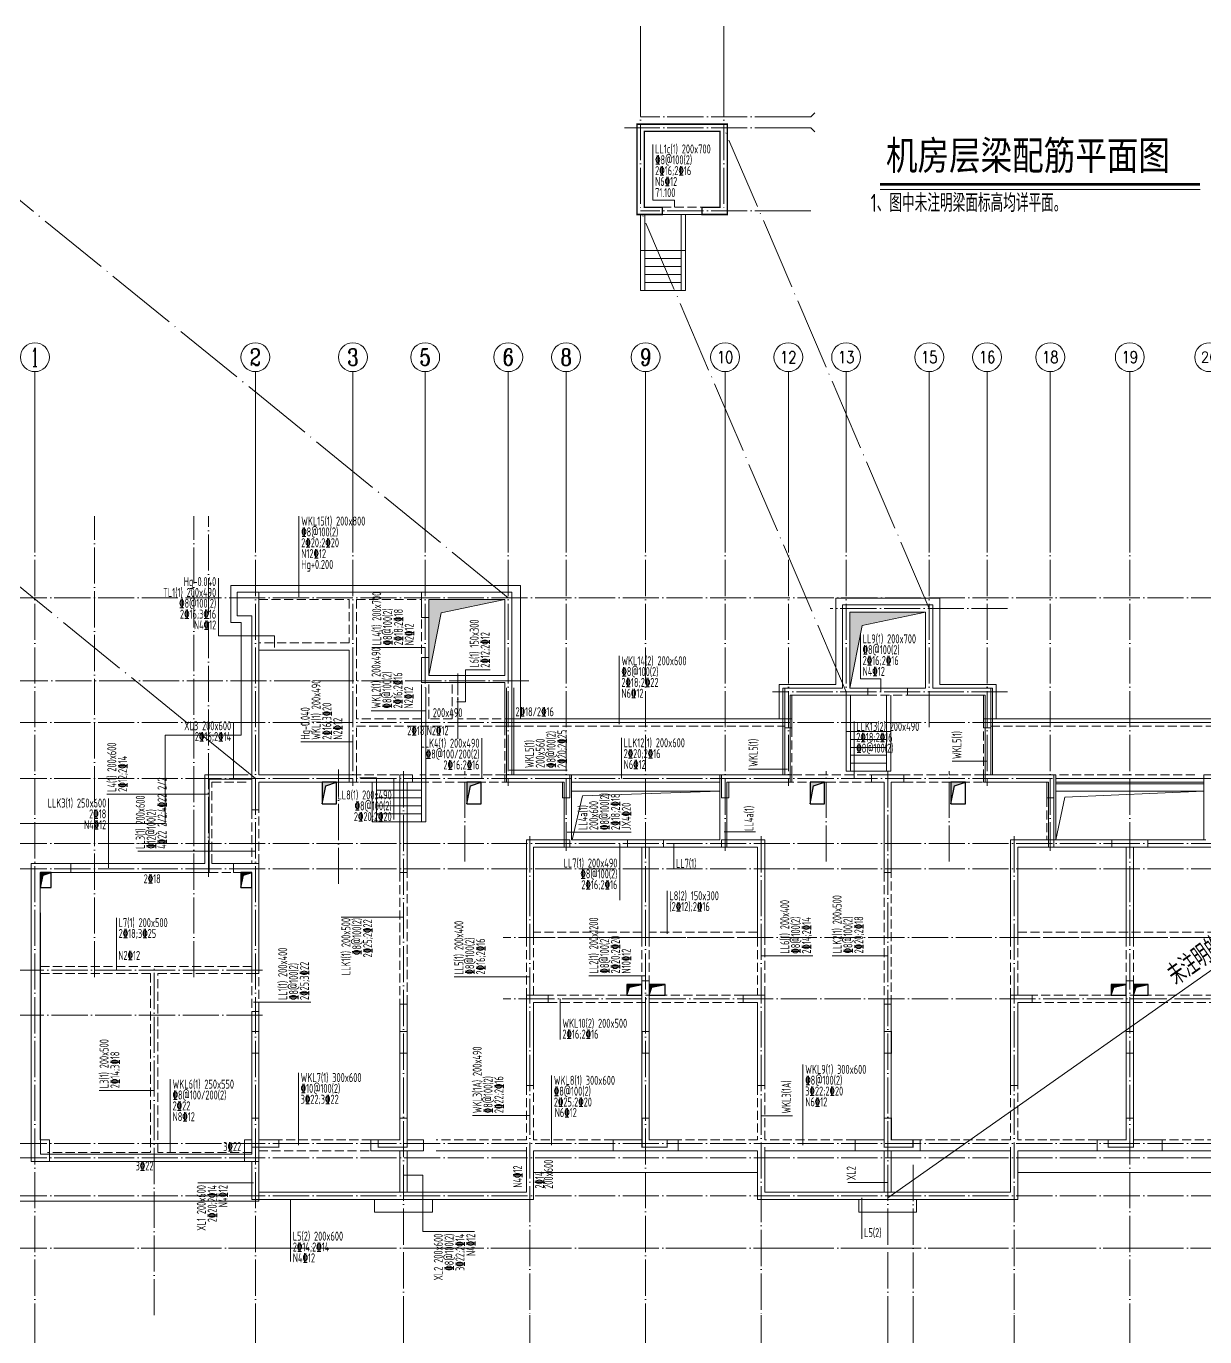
# Model space of a CAD drawing. Extents: x 5874492 to 7194610, y -939842 to -279257.
# Drawn here: x 6903144 to 6935760, y -857942 to -821679 of the extents above; entities that cross this region are included whole.
import ezdxf
from ezdxf.enums import TextEntityAlignment as Align

# ---------------------------------------------------------------- set-up
doc = ezdxf.new("R2010")
doc.units = 0
doc.header["$LTSCALE"] = 1000
doc.linetypes.add('DASH', pattern=[0.35, 0.25, -0.1])
doc.linetypes.add('DOTE', pattern=[2.42, 2, -0.2, 0.02, -0.2])
for name, color, linetype, lineweight in [('A-平面-楼梯电梯、台阶坡道', 2, 'Continuous', 15), ('A-平面-楼梯电梯、台阶坡道$J6-屋面层平面图-4', 2, 'Continuous', 15), ('A-标注-轴号', 3, 'Continuous', 15), ('A-标注-轴号文字', 7, 'Continuous', 15), ('A-轴线-塔楼', 1, 'DOTE', 9), ('A-轴线-隔墙', 41, 'DOTE', 9), ('S-墙柱-COLU', 50, 'Continuous', 20), ('S-墙柱-WALL', 6, 'Continuous', 20), ('S-大样-DIM', 3, 'Continuous', 20), ('S-板-BEAM', 4, 'DASH', 20), ('S-板-BEAM-CON', 2, 'Continuous', 20), ('S-板-板面填充', 251, 'Continuous', 20), ('S-板-模板线条', 140, 'Continuous', 20), ('S-板-洞口边线', 211, 'Continuous', 20), ('S-梁-垂直原位标注', 140, 'Continuous', 20), ('S-梁-垂直集中标注', 45, 'Continuous', 20), ('S-梁-水平原位标注', 21, 'Continuous', 20), ('S-梁-水平集中标注', 191, 'Continuous', 20), ('S-轴网-轴号', 3, 'Continuous', 20), ('S-轴网-轴线', 1, 'DOTE', 9), ('S-通用-TEXT', 7, 'Continuous', 20)]:
    doc.layers.add(name, color=color, linetype=linetype, lineweight=lineweight)
doc.layers.add('HOLE', color=5, linetype='Continuous')
doc.layers.add('HOLE_HATCH', color=9, linetype='Continuous')
doc.styles.add('_TCH_AXIS', font='COMPLEX.shx', dxfattribs={"bigfont": 'hztxt.shx'})
doc.styles.add('COMPLEX', font='COMPLEX')
doc.styles.add('TSSD_Rein', font='tssdeng.shx', dxfattribs={"width": 0.7, "bigfont": 'hztxt.shx'})
doc.styles.add('黑体', font='', dxfattribs={"width": 0.8})
doc.styles.get('黑体').set_extended_font_data('SimHei')

# ---------------------------------------------------------------- blocks, each defined once
blk = doc.blocks.new('dsjhgkjhgk')
at = {"layer": 'S-板-BEAM'}
for p, q in [((6597491, -1595402), (6597491, -1595404)), ((6597691, -1595404), (6597691, -1595402)), ((6594991, -1595604), (6597491, -1595604)), ((6597491, -1595604), (6597491, -1596804)), ((6597691, -1595604), (6599491, -1595604)), ((6597691, -1596904), (6597691, -1595604)), ((6599491, -1596154), (6599491, -1597254)), ((6597491, -1596804), (6594991, -1596804)), ((6597691, -1598904), (6597691, -1596904)), ((6599491, -1597954), (6599491, -1598904)), ((6599691, -1598904), (6599691, -1597954)), ((6600341, -1597954), (6600341, -1598904)), ((6600491, -1598904), (6600491, -1597954)), ((6611841, -1598254), (6612941, -1598254)), ((6599491, -1598904), (6597691, -1598904)), ((6597691, -1599104), (6601791, -1599104)), ((6597691, -1600454), (6597691, -1599104)), ((6600341, -1598904), (6599691, -1598904)), ((6609741, -1598904), (6600491, -1598904)), ((6601791, -1599104), (6601791, -1600454)), ((6601991, -1599104), (6609541, -1599104)), ((6609741, -1600454), (6609741, -1598904)), ((6615041, -1598904), (6615041, -1600454)), ((6615241, -1599104), (6621791, -1599104)), ((6598866, -1600454), (6597691, -1600454)), ((6600666, -1600454), (6599441, -1600454)), ((6601791, -1600454), (6600666, -1600454)), ((6607741, -1600454), (6603641, -1600454)), ((6610716, -1600454), (6609741, -1600454)), ((6612141, -1600454), (6610716, -1600454)), ((6614066, -1600454), (6612841, -1600454)), ((6615041, -1600454), (6614066, -1600454)), ((6620891, -1600454), (6617041, -1600454)), ((6593691, -1600654), (6594691, -1600654)), ((6593691, -1602904), (6593691, -1600654)), ((6597491, -1600654), (6598866, -1600654)), ((6599441, -1600654), (6600666, -1600654)), ((6600666, -1600654), (6601991, -1600654)), ((6609541, -1600654), (6610708, -1600654)), ((6610708, -1600654), (6612141, -1600654)), ((6612841, -1600654), (6614066, -1600654)), ((6614066, -1600654), (6615241, -1600654)), ((6616791, -1601094), (6616791, -1602254)), ((6594791, -1601424), (6594791, -1602904)), ((6594991, -1602904), (6594991, -1601424)), ((6603641, -1602454), (6605191, -1602454)), ((6606191, -1602454), (6607741, -1602454)), ((6616791, -1602454), (6618591, -1602454)), ((6619591, -1602454), (6621391, -1602454)), ((6589781, -1603154), (6590466, -1603154)), ((6590466, -1603154), (6594291, -1603154)), ((6598891, -1603154), (6598891, -1606804)), ((6599091, -1606804), (6599091, -1603154)), ((6612291, -1603154), (6612291, -1606804)), ((6612491, -1606804), (6612491, -1603154)), ((6602391, -1604954), (6602391, -1606554)), ((6605591, -1604804), (6602591, -1604804)), ((6602591, -1604954), (6605591, -1604954)), ((6602591, -1606554), (6602591, -1604954)), ((6605591, -1604954), (6605591, -1606154)), ((6608791, -1604804), (6605791, -1604804)), ((6605791, -1604954), (6605791, -1606154)), ((6605791, -1604954), (6608791, -1604954)), ((6608791, -1604954), (6608791, -1606554)), ((6608991, -1606554), (6608991, -1604954)), ((6615791, -1604954), (6615791, -1606554)), ((6622191, -1604804), (6615991, -1604804)), ((6615991, -1604954), (6618991, -1604954)), ((6615991, -1606554), (6615991, -1604954)), ((6618991, -1604954), (6618991, -1606154)), ((6619191, -1604954), (6619191, -1606154)), ((6619191, -1604954), (6622191, -1604954)), ((6594791, -1605754), (6588941, -1605754)), ((6588941, -1605954), (6591991, -1605954)), ((6591991, -1605954), (6591991, -1610904)), ((6592191, -1605954), (6594791, -1605954)), ((6592191, -1610904), (6592191, -1605954)), ((6594791, -1605954), (6594791, -1607004)), ((6594991, -1607004), (6594991, -1605954)), ((6608391, -1606554), (6602991, -1606554)), ((6602991, -1606754), (6608391, -1606754)), ((6621791, -1606554), (6616391, -1606554)), ((6616391, -1606754), (6621791, -1606754)), ((6602391, -1609054), (6602391, -1610554)), ((6602591, -1610554), (6602591, -1609054)), ((6608791, -1609054), (6608791, -1610554)), ((6608991, -1610554), (6608991, -1609054)), ((6615791, -1609054), (6615791, -1610554)), ((6615991, -1610554), (6615991, -1609054)), ((6598091, -1610554), (6594991, -1610554)), ((6602391, -1610554), (6599891, -1610554)), ((6604791, -1610554), (6602591, -1610554)), ((6608791, -1610554), (6606591, -1610554)), ((6611841, -1610554), (6608991, -1610554)), ((6615791, -1610554), (6613291, -1610554)), ((6618191, -1610554), (6615991, -1610554)), ((6622191, -1610554), (6619991, -1610554)), ((6591991, -1610904), (6589141, -1610904)), ((6594791, -1610904), (6592191, -1610904)), ((6594991, -1610854), (6598091, -1610854)), ((6602391, -1610854), (6602391, -1612004))]:
    blk.add_line(p, q, dxfattribs=at)
at = {"layer": 'S-板-BEAM-CON'}
for p, q in [((6597691, -1595402), (6595006, -1595402)), ((6599491, -1595404), (6597491, -1595404)), ((6599691, -1597254), (6599691, -1596154)), ((6594991, -1597004), (6597491, -1597004)), ((6597491, -1597004), (6597491, -1600654)), ((6612941, -1598054), (6611841, -1598054)), ((6601991, -1600454), (6601991, -1599104)), ((6609541, -1599104), (6609541, -1600454)), ((6621991, -1598904), (6615041, -1598904)), ((6615241, -1600454), (6615241, -1599104)), ((6594691, -1600454), (6593491, -1600454)), ((6593491, -1600454), (6593491, -1602904)), ((6603641, -1600654), (6607741, -1600654)), ((6617041, -1600704), (6621141, -1600704)), ((6616991, -1602254), (6616991, -1601094)), ((6618591, -1602254), (6616991, -1602254)), ((6621191, -1602254), (6619591, -1602254)), ((6590466, -1602904), (6589781, -1602904)), ((6593491, -1602904), (6590466, -1602904)), ((6594291, -1602904), (6593691, -1602904)), ((6598891, -1610854), (6598891, -1612004)), ((6599091, -1612004), (6599091, -1610854)), ((6599891, -1610854), (6602391, -1610854)), ((6602591, -1610854), (6604791, -1610854)), ((6602591, -1612204), (6602591, -1610854)), ((6606591, -1610854), (6608791, -1610854)), ((6608791, -1610854), (6608791, -1612204)), ((6608991, -1610854), (6611841, -1610854)), ((6608991, -1612004), (6608991, -1610854)), ((6612291, -1610854), (6612291, -1612004)), ((6612491, -1612004), (6612491, -1610854)), ((6613291, -1610854), (6615791, -1610854)), ((6615791, -1610854), (6615791, -1612004)), ((6615991, -1610854), (6618191, -1610854)), ((6615991, -1612204), (6615991, -1610854)), ((6619991, -1610854), (6622191, -1610854)), ((6589141, -1611154), (6592091, -1611154)), ((6592091, -1611154), (6594791, -1611154)), ((6594791, -1611154), (6594791, -1612204)), ((6594991, -1612004), (6594991, -1611154)), ((6594791, -1612204), (6602591, -1612204)), ((6598891, -1612004), (6594991, -1612004)), ((6602391, -1612004), (6599091, -1612004)), ((6608791, -1612204), (6615991, -1612204)), ((6612291, -1612004), (6608991, -1612004)), ((6615791, -1612004), (6612491, -1612004))]:
    blk.add_line(p, q, dxfattribs=at)
at = {"layer": 'S-板-模板线条'}
for p, q in [((6601841, -1600654), (6601841, -1598044)), ((6602041, -1598044), (6602041, -1600454)), ((6602041, -1600454), (6602041, -1598054)), ((6609491, -1598054), (6611051, -1598054)), ((6609491, -1600454), (6609491, -1598054)), ((6615291, -1598054), (6613731, -1598054)), ((6615291, -1600454), (6615291, -1598054)), ((6609691, -1598254), (6611051, -1598254)), ((6609691, -1600654), (6609691, -1598254)), ((6615091, -1598254), (6613731, -1598254)), ((6615091, -1600654), (6615091, -1598254)), ((6601841, -1599104), (6601841, -1600654)), ((6602041, -1598904), (6609491, -1598904)), ((6602041, -1599004), (6609491, -1599004)), ((6615291, -1598904), (6621701, -1598904)), ((6615291, -1599004), (6621741, -1599004)), ((6592391, -1599354), (6592391, -1601804)), ((6594501, -1599354), (6592391, -1599354)), ((6593611, -1600574), (6593611, -1603154)), ((6594790, -1600574), (6593611, -1600574)), ((6601991, -1600454), (6603641, -1600454)), ((6607741, -1600454), (6603641, -1600454)), ((6603641, -1600454), (6603641, -1602254)), ((6607741, -1600454), (6609491, -1600454)), ((6607741, -1602254), (6607741, -1600454)), ((6617041, -1600454), (6615291, -1600454)), ((6617041, -1602254), (6617041, -1600454)), ((6617041, -1600554), (6621141, -1600554)), ((6621141, -1600454), (6621141, -1602254)), ((6621791, -1600454), (6621141, -1600454)), ((6601841, -1600654), (6603441, -1600654)), ((6603441, -1600654), (6603441, -1602454)), ((6607741, -1600654), (6603641, -1600654)), ((6607741, -1600904), (6603641, -1600904)), ((6607941, -1600654), (6609691, -1600654)), ((6607941, -1602454), (6607941, -1600654)), ((6616841, -1600654), (6615091, -1600654)), ((6616841, -1602454), (6616841, -1600654)), ((6617041, -1600654), (6621141, -1600654)), ((6617041, -1600904), (6621141, -1600904)), ((6592391, -1601804), (6587591, -1601804)), ((6603641, -1602254), (6607741, -1602254)), ((6621141, -1602254), (6617041, -1602254)), ((6603441, -1602454), (6607941, -1602454)), ((6621341, -1602454), (6616841, -1602454)), ((6588941, -1603154), (6588941, -1603414)), ((6593611, -1603154), (6588941, -1603154)), ((6588941, -1604274), (6588941, -1610954)), ((6594791, -1610954), (6594791, -1610754)), ((6594991, -1611154), (6594991, -1610754)), ((6602391, -1612004), (6602391, -1610754)), ((6608991, -1612004), (6608991, -1610754)), ((6615791, -1610754), (6615791, -1612004)), ((6588941, -1610954), (6594791, -1610954)), ((6594991, -1611154), (6594991, -1612004)), ((6608791, -1611454), (6602591, -1611454)), ((6602591, -1612204), (6602591, -1611454)), ((6608791, -1612204), (6608791, -1611454)), ((6615991, -1611454), (6615991, -1612204)), ((6622191, -1611454), (6615991, -1611454)), ((6594991, -1612004), (6594991, -1612204)), ((6594991, -1612004), (6602391, -1612004)), ((6594991, -1612204), (6602491, -1612204)), ((6602491, -1612204), (6602591, -1612204)), ((6608891, -1612204), (6608791, -1612204)), ((6615991, -1612204), (6608891, -1612204)), ((6615791, -1612004), (6608991, -1612004)), ((6587591, -1612254), (6594991, -1612254))]:
    blk.add_line(p, q, dxfattribs=at)
for points in [[(6594501, -1599354), (6594501, -1596244), (6594211, -1596244), (6594211, -1595214), (6602231, -1595214), (6602231, -1598904)], [(6609391, -1598904), (6609391, -1597954), (6610951, -1597954), (6610951, -1595564), (6613831, -1595564), (6613831, -1597954), (6615391, -1597954), (6615391, -1598904)], [(6594991, -1612254), (6594991, -1612204)]]:
    blk.add_lwpolyline(points, dxfattribs=at)
for points in [[(6598191, -1612204), (6599791, -1612204), (6599791, -1612554), (6598191, -1612554)], [(6611591, -1612204), (6613191, -1612204), (6613191, -1612554), (6611591, -1612554)]]:
    blk.add_lwpolyline(points, close=True, dxfattribs=at)
blk = doc.blocks.new('_AXISO')
blk.add_circle((0, 0), 0.5)
at = {"layer": 'S-轴网-轴号', "style": 'COMPLEX', "width": 1.041667}
blk.add_attdef('A', text='', height=0.56, dxfattribs=at).set_placement((-0.25, -0.28), (0.25, -0.28), align=Align.FIT)
blk = doc.blocks.new('ZHOUWANG3')
at = {"layer": 'A-标注-轴号'}
for p, q in [((88652, 248942), (88652, 252942)), ((94752, 248942), (94752, 252942)), ((97452, 248942), (97452, 252942)), ((99452, 248942), (99452, 252942)), ((101752, 248942), (101752, 252942)), ((103352, 248942), (103352, 252942)), ((105552, 248942), (105552, 252942)), ((107752, 248942), (107752, 252942)), ((109502, 248942), (109502, 252942)), ((111102, 248942), (111102, 252942)), ((113402, 248942), (113402, 252942)), ((115002, 248942), (115002, 252942)), ((116752, 248942), (116752, 252942)), ((118952, 248942), (118952, 252942)), ((88652, 226834), (88652, 222834)), ((94752, 226834), (94752, 222834)), ((98852, 226834), (98852, 222834)), ((102352, 226834), (102352, 222834)), ((105552, 226834), (105552, 222834)), ((108752, 226834), (108752, 222834)), ((112252, 226834), (112252, 222834)), ((112952, 226834), (112952, 222834)), ((115752, 226834), (115752, 222834)), ((118952, 226834), (118952, 222834))]:
    blk.add_line(p, q, dxfattribs=at)
at = {"layer": 'A-轴线-塔楼', "linetype": 'DOTE', "ltscale": 0.5}
for p, q in [((88652, 248942), (88652, 226834)), ((94752, 248942), (94752, 226834)), ((97452, 248942), (97452, 241486)), ((99452, 248942), (99452, 244136)), ((101752, 248942), (101752, 241486)), ((103352, 248942), (103352, 239686)), ((105552, 248942), (105552, 226834)), ((107752, 248942), (107752, 239686)), ((109502, 248942), (109502, 241486)), ((111102, 248942), (111102, 242986)), ((113402, 248942), (113402, 243076)), ((115002, 248942), (115002, 241486)), ((116752, 248942), (116752, 239686)), ((118952, 248942), (118952, 226834)), ((139798, 246686), (85362, 246686)), ((115570, 246386), (110660, 246386)), ((102322, 244386), (85362, 244386)), ((115570, 244086), (109062, 244086)), ((139798, 243236), (85362, 243236)), ((98852, 241886), (98852, 226834)), ((112252, 241886), (112252, 226834)), ((139798, 241686), (85362, 241686)), ((102352, 240086), (102352, 226834)), ((108752, 240086), (108752, 226834)), ((115752, 240086), (115752, 226834)), ((139798, 239886), (85362, 239886)), ((139798, 239186), (85362, 239186)), ((122394, 235586), (101608, 235586)), ((139798, 231586), (85362, 231586)), ((112952, 230993), (112952, 226834)), ((139798, 228686), (85362, 228686))]:
    blk.add_line(p, q, dxfattribs=at)
at = {"layer": 'A-轴线-隔墙', "ltscale": 0.5}
for p, q in [((90302, 236186), (90302, 248942)), ((93052, 236186), (93052, 248942)), ((93452, 238966), (93452, 248942)), ((100352, 242784), (100352, 244586)), ((97052, 238770), (97052, 241936)), ((100552, 239386), (100552, 241886)), ((110552, 239386), (110552, 241886)), ((113952, 239386), (113952, 241886)), ((122394, 237286), (101608, 237286)), ((91952, 226834), (91952, 236486)), ((94952, 236386), (85362, 236386)), ((94952, 235136), (85362, 235136)), ((139798, 231186), (85362, 231186)), ((139798, 230136), (85362, 230136))]:
    blk.add_line(p, q, dxfattribs=at)
at = {"layer": 'A-标注-轴号'}
ref = blk.add_blockref('_AXISO', (88652, 253342), dxfattribs=dict(at, xscale=800, yscale=800, zscale=800))
ref.add_attrib('A', '1', dxfattribs={"layer": 'A-标注-轴号文字', "ltscale": 0.2, "height": 515, "style": '_TCH_AXIS'}).set_placement((88542, 253085), (88762, 253085), align=Align.FIT)
ref = blk.add_blockref('_AXISO', (94752, 253342), dxfattribs=dict(at, xscale=800, yscale=800, zscale=800))
ref.add_attrib('A', '2', dxfattribs={"layer": 'A-标注-轴号文字', "ltscale": 0.2, "height": 466, "style": '_TCH_AXIS'}).set_placement((94597, 253109), (94907, 253109), align=Align.FIT)
ref = blk.add_blockref('_AXISO', (97452, 253342), dxfattribs=dict(at, xscale=800, yscale=800, zscale=800))
ref.add_attrib('A', '3', dxfattribs={"layer": 'A-标注-轴号文字', "ltscale": 0.2, "height": 466, "style": '_TCH_AXIS'}).set_placement((97297, 253109), (97607, 253109), align=Align.FIT)
ref = blk.add_blockref('_AXISO', (99452, 253342), dxfattribs=dict(at, xscale=800, yscale=800, zscale=800))
ref.add_attrib('A', '5', dxfattribs={"layer": 'A-标注-轴号文字', "ltscale": 0.2, "height": 466, "style": '_TCH_AXIS'}).set_placement((99297, 253109), (99607, 253109), align=Align.FIT)
ref = blk.add_blockref('_AXISO', (101752, 253342), dxfattribs=dict(at, xscale=800, yscale=800, zscale=800))
ref.add_attrib('A', '6', dxfattribs={"layer": 'A-标注-轴号文字', "ltscale": 0.2, "height": 466, "style": '_TCH_AXIS'}).set_placement((101597, 253109), (101907, 253109), align=Align.FIT)
ref = blk.add_blockref('_AXISO', (103352, 253342), dxfattribs=dict(at, xscale=800, yscale=800, zscale=800))
ref.add_attrib('A', '8', dxfattribs={"layer": 'A-标注-轴号文字', "ltscale": 0.2, "height": 466, "style": '_TCH_AXIS'}).set_placement((103197, 253109), (103507, 253109), align=Align.FIT)
ref = blk.add_blockref('_AXISO', (105552, 253342), dxfattribs=dict(at, xscale=800, yscale=800, zscale=800))
ref.add_attrib('A', '9', dxfattribs={"layer": 'A-标注-轴号文字', "ltscale": 0.2, "height": 466, "style": '_TCH_AXIS'}).set_placement((105397, 253109), (105707, 253109), align=Align.FIT)
ref = blk.add_blockref('_AXISO', (107752, 253342), dxfattribs=dict(at, xscale=800, yscale=800, zscale=800))
ref.add_attrib('A', '10', dxfattribs={"layer": 'A-标注-轴号文字', "ltscale": 0.2, "height": 328.4, "style": '_TCH_AXIS'}).set_placement((107525, 253178), (107979, 253178), align=Align.FIT)
ref = blk.add_blockref('_AXISO', (109502, 253342), dxfattribs=dict(at, xscale=800, yscale=800, zscale=800))
ref.add_attrib('A', '12', dxfattribs={"layer": 'A-标注-轴号文字', "ltscale": 0.2, "height": 328.4, "style": '_TCH_AXIS'}).set_placement((109275, 253178), (109729, 253178), align=Align.FIT)
ref = blk.add_blockref('_AXISO', (111102, 253342), dxfattribs=dict(at, xscale=800, yscale=800, zscale=800))
ref.add_attrib('A', '13', dxfattribs={"layer": 'A-标注-轴号文字', "ltscale": 0.2, "height": 328.4, "style": '_TCH_AXIS'}).set_placement((110875, 253178), (111329, 253178), align=Align.FIT)
ref = blk.add_blockref('_AXISO', (113402, 253342), dxfattribs=dict(at, xscale=800, yscale=800, zscale=800))
ref.add_attrib('A', '15', dxfattribs={"layer": 'A-标注-轴号文字', "ltscale": 0.2, "height": 328.4, "style": '_TCH_AXIS'}).set_placement((113175, 253178), (113629, 253178), align=Align.FIT)
ref = blk.add_blockref('_AXISO', (115002, 253342), dxfattribs=dict(at, xscale=800, yscale=800, zscale=800))
ref.add_attrib('A', '16', dxfattribs={"layer": 'A-标注-轴号文字', "ltscale": 0.2, "height": 328.4, "style": '_TCH_AXIS'}).set_placement((114775, 253178), (115229, 253178), align=Align.FIT)
ref = blk.add_blockref('_AXISO', (116752, 253342), dxfattribs=dict(at, xscale=800, yscale=800, zscale=800))
ref.add_attrib('A', '18', dxfattribs={"layer": 'A-标注-轴号文字', "ltscale": 0.2, "height": 328.4, "style": '_TCH_AXIS'}).set_placement((116525, 253178), (116979, 253178), align=Align.FIT)
ref = blk.add_blockref('_AXISO', (118952, 253342), dxfattribs=dict(at, xscale=800, yscale=800, zscale=800))
ref.add_attrib('A', '19', dxfattribs={"layer": 'A-标注-轴号文字', "ltscale": 0.2, "height": 328.4, "style": '_TCH_AXIS'}).set_placement((118725, 253178), (119179, 253178), align=Align.FIT)
ref = blk.add_blockref('_AXISO', (121152, 253342), dxfattribs=dict(at, xscale=800, yscale=800, zscale=800))
ref.add_attrib('A', '20', dxfattribs={"layer": 'A-标注-轴号文字', "ltscale": 0.2, "height": 294.3, "style": '_TCH_AXIS'}).set_placement((120914, 253195), (121390, 253195), align=Align.FIT)
blk = doc.blocks.new('sgjhfgjhgj')
at = {"layer": 'HOLE_HATCH', "ltscale": 0.5}
for points in [[(268519, 605212), (268919, 605212), (268619, 605112), (268519, 604612)], [(272519, 605212), (272919, 605212), (272619, 605112), (272519, 604612)], [(282019, 605212), (282419, 605212), (282119, 605112), (282019, 604612)], [(285919, 605212), (286319, 605212), (286019, 605112), (285919, 604612)], [(295419, 605212), (295819, 605212), (295519, 605112), (295419, 604612)], [(299419, 605212), (299819, 605212), (299519, 605112), (299419, 604612)], [(260719, 602712), (261019, 602712), (260794, 602637), (260719, 602292)], [(266269, 602712), (266569, 602712), (266344, 602637), (266269, 602292)], [(301769, 602712), (302069, 602712), (301844, 602637), (301769, 602292)], [(307319, 602712), (307619, 602712), (307394, 602637), (307319, 602292)], [(276948, 599612), (277368, 599612), (277023, 599537), (276948, 599312)], [(277569, 599612), (278014, 599612), (277644, 599537), (277569, 599312)], [(290348, 599612), (290769, 599612), (290423, 599537), (290348, 599312)], [(290969, 599612), (291381, 599612), (291044, 599537), (290969, 599312)]]:
    blk.add_hatch(color=256, dxfattribs=at).paths.add_polyline_path(points)
at = {"layer": 'HOLE', "ltscale": 0.5}
for points in [[(268519, 604612), (268919, 604612), (268919, 605212), (268519, 605212)], [(272519, 604612), (272919, 604612), (272919, 605212), (272519, 605212)], [(282019, 604612), (282419, 604612), (282419, 605212), (282019, 605212)], [(285919, 604612), (286319, 604612), (286319, 605212), (285919, 605212)], [(295419, 604612), (295819, 604612), (295819, 605212), (295419, 605212)], [(299419, 604612), (299819, 604612), (299819, 605212), (299419, 605212)], [(260719, 602292), (261019, 602292), (261019, 602712), (260719, 602712)], [(266269, 602292), (266569, 602292), (266569, 602712), (266269, 602712)], [(301769, 602292), (302069, 602292), (302069, 602712), (301769, 602712)], [(307319, 602292), (307619, 602292), (307619, 602712), (307319, 602712)], [(276948, 599312), (277368, 599312), (277368, 599612), (276948, 599612)], [(277569, 599312), (278014, 599312), (278014, 599612), (277569, 599612)], [(290348, 599312), (290769, 599312), (290769, 599612), (290348, 599612)], [(290969, 599312), (291381, 599312), (291381, 599612), (290969, 599612)]]:
    blk.add_lwpolyline(points, close=True, dxfattribs=at)
for points in [[(268519, 604612), (268619, 605112), (268919, 605212)], [(272519, 604612), (272619, 605112), (272919, 605212)], [(282019, 604612), (282119, 605112), (282419, 605212)], [(285919, 604612), (286019, 605112), (286319, 605212)], [(295419, 604612), (295519, 605112), (295819, 605212)], [(299419, 604612), (299519, 605112), (299819, 605212)], [(260719, 602292), (260794, 602637), (261019, 602712)], [(266269, 602292), (266344, 602637), (266569, 602712)], [(301769, 602292), (301844, 602637), (302069, 602712)], [(307319, 602292), (307394, 602637), (307619, 602712)], [(276948, 599312), (277023, 599537), (277368, 599612)], [(277569, 599312), (277644, 599537), (278014, 599612)], [(290348, 599312), (290423, 599537), (290769, 599612)], [(290969, 599312), (291044, 599537), (291381, 599612)]]:
    blk.add_lwpolyline(points, dxfattribs=at)

msp = doc.modelspace()

# ---------------------------------------------------------------- hatches: boundary and pattern name
at = {"layer": 'S-板-板面填充'}
h = msp.add_hatch(color=256, dxfattribs=at)
h.dxf.hatch_style = 1
h.paths.add_polyline_path([(6916384.7, -837542.7), (6914284.7, -837542.7), (6914284.7, -839642.7), (6914630.1, -837913.2)])
h = msp.add_hatch(color=256, dxfattribs=at)
h.dxf.hatch_style = 1
h.paths.add_polyline_path([(6928034.7, -837892.7), (6925934.7, -837892.7), (6925934.7, -839992.7), (6926280.1, -838263.2)])

# ---------------------------------------------------------------- linework, layer by layer
at = {"layer": 'A-平面-楼梯电梯、台阶坡道', "elevation": 0}
for points in [[(6920146.7, -826888.9), (6920146.7, -828988.9), (6920266.7, -828988.9), (6920266.7, -826888.9)], [(6921386.7, -826888.9), (6921386.7, -828988.9), (6921266.7, -828988.9), (6921266.7, -826888.9)], [(6921386.7, -827888.9), (6920146.7, -827888.9)], [(6921266.7, -828108.9), (6920266.7, -828108.9)], [(6921266.7, -828328.9), (6920266.7, -828328.9)], [(6921266.7, -828548.9), (6920266.7, -828548.9)], [(6921266.7, -828768.9), (6920266.7, -828768.9)], [(6921266.7, -828988.9), (6920266.7, -828988.9)], [(6925834.7, -840192.7), (6925834.7, -842292.7), (6925954.7, -842292.7), (6925954.7, -840192.7)], [(6927074.7, -840192.7), (6927074.7, -842292.7), (6926954.7, -842292.7), (6926954.7, -840192.7)], [(6927074.7, -841192.7), (6925834.7, -841192.7)], [(6926954.7, -841412.7), (6925954.7, -841412.7)], [(6926954.7, -841632.7), (6925954.7, -841632.7)], [(6926954.7, -841852.7), (6925954.7, -841852.7)], [(6926954.7, -842072.7), (6925954.7, -842072.7)], [(6926954.7, -842292.7), (6925954.7, -842292.7)]]:
    msp.add_lwpolyline(points, dxfattribs=at)
at = {"layer": 'A-平面-楼梯电梯、台阶坡道'}
for points in [[(6914084.7, -842592.7), (6914084.7, -842592.7), (6914084.7, -839982.7)], [(6914204.7, -842592.7), (6914204.7, -842592.7), (6914204.7, -839982.7)], [(6912374.7, -842592.7), (6912834.7, -842592.7), (6912834.7, -842472.7), (6912374.7, -842472.7)], [(6912714.7, -843692.7), (6912714.7, -842592.7)], [(6912834.7, -843692.7), (6912834.7, -842592.7)], [(6914084.7, -842592.7), (6912834.7, -842592.7)], [(6914204.7, -842592.7), (6914204.7, -843692.7), (6914084.7, -843692.7)], [(6914084.7, -842592.7), (6914084.7, -843692.7)], [(6914084.7, -842592.7), (6914204.7, -842592.7)], [(6914084.7, -842812.7), (6912834.7, -842812.7)], [(6914084.7, -843032.7), (6912834.7, -843032.7)], [(6914084.7, -843252.7), (6912834.7, -843252.7)], [(6912834.7, -843692.7), (6912714.7, -843692.7)], [(6914084.7, -843472.7), (6912834.7, -843472.7)], [(6914084.7, -843692.7), (6912834.7, -843692.7)]]:
    msp.add_lwpolyline(points, dxfattribs=at)
at = {"layer": 'A-平面-楼梯电梯、台阶坡道$J6-屋面层平面图-4'}
msp.add_line((6910784.7, -841022.7), (6910884.7, -841022.7), dxfattribs=at)
at = {"layer": 'S-墙柱-COLU', "const_width": 30}
for points in [[(6909384.7, -849492.7), (6909584.7, -849492.7), (6909584.7, -850092.7), (6909384.7, -850092.7)], [(6913484.7, -849492.7), (6913684.7, -849492.7), (6913684.7, -850092.7), (6913484.7, -850092.7)], [(6920184.7, -849492.7), (6920384.7, -849492.7), (6920384.7, -850092.7), (6920184.7, -850092.7)], [(6926884.7, -849492.7), (6927084.7, -849492.7), (6927084.7, -850092.7), (6926884.7, -850092.7)], [(6933784.7, -849492.7), (6933584.7, -849492.7), (6933584.7, -850092.7), (6933784.7, -850092.7)], [(6909384.7, -852692.7), (6909384.7, -851892.7), (6909584.7, -851892.7), (6909584.7, -852492.7), (6910134.7, -852492.7), (6910134.7, -852692.7)], [(6913684.7, -852692.7), (6913684.7, -851892.7), (6913484.7, -851892.7), (6913484.7, -852492.7), (6912884.7, -852492.7), (6912884.7, -852692.7)], [(6920184.7, -852692.7), (6920184.7, -851892.7), (6920384.7, -851892.7), (6920384.7, -852492.7), (6920884.7, -852492.7), (6920884.7, -852692.7)], [(6926884.7, -852692.7), (6926884.7, -851892.7), (6927084.7, -851892.7), (6927084.7, -852492.7), (6927684.7, -852492.7), (6927684.7, -852692.7)], [(6933784.7, -852692.7), (6933784.7, -851892.7), (6933584.7, -851892.7), (6933584.7, -852492.7), (6933084.7, -852492.7), (6933084.7, -852692.7)]]:
    msp.add_lwpolyline(points, close=True, dxfattribs=at)
at = {"layer": 'S-墙柱-WALL', "const_width": 40}
msp.add_lwpolyline([(6920046.7, -826888.9), (6920746.7, -826888.9), (6920746.7, -826688.9), (6920246.7, -826688.9), (6920246.7, -824588.9), (6922346.7, -824588.9), (6922346.7, -826688.9), (6921846.7, -826688.9), (6921846.7, -826888.9), (6922546.7, -826888.9), (6922546.7, -824388.9), (6920046.7, -824388.9)], close=True, dxfattribs=at)
at = {"layer": 'S-墙柱-WALL'}
for points in [[(6909384.7, -837992.7), (6909384.7, -843362.7), (6909584.7, -843362.7), (6909584.7, -842592.7), (6912284.7, -842592.7), (6912284.7, -842392.7), (6912184.7, -842392.7), (6912184.7, -842392.7), (6909584.7, -842392.7), (6909584.7, -837342.7), (6908984.7, -837342.7), (6908984.7, -837992.7)], [(6916384.7, -839842.7), (6916384.7, -841042.7), (6916584.7, -841042.7), (6916584.7, -837342.7), (6914084.7, -837342.7), (6914084.7, -838042.7), (6914284.7, -838042.7), (6914284.7, -837542.7), (6916384.7, -837542.7), (6916384.7, -839642.7), (6914284.7, -839642.7), (6914284.7, -839142.7), (6914084.7, -839142.7), (6914084.7, -839842.7)], [(6929834.7, -841092.7), (6929834.7, -839992.7), (6928234.7, -839992.7), (6928234.7, -837692.7), (6925734.7, -837692.7), (6925734.7, -839992.7), (6924134.7, -839992.7), (6924134.7, -841092.7), (6924334.7, -841092.7), (6924334.7, -840192.7), (6926434.7, -840192.7), (6926434.7, -839992.7), (6925934.7, -839992.7), (6925934.7, -837892.7), (6928034.7, -837892.7), (6928034.7, -839992.7), (6927534.7, -839992.7), (6927534.7, -840192.7), (6929634.7, -840192.7), (6929634.7, -841092.7)], [(6913484.7, -845092.7), (6913684.7, -845092.7), (6913684.7, -842592.7), (6913834.7, -842592.7), (6913834.7, -842392.7), (6913484.7, -842392.7)], [(6916384.7, -842392.7), (6916384.7, -842592.7), (6917984.7, -842592.7), (6917984.7, -843032.7), (6918184.7, -843032.7), (6918184.7, -842392.7)], [(6922584.7, -842592.7), (6924334.7, -842592.7), (6924334.7, -842392.7), (6922384.7, -842392.7), (6922384.7, -843032.7), (6922584.7, -843032.7)], [(6926884.7, -845092.7), (6927084.7, -845092.7), (6927084.7, -842592.7), (6927434.7, -842592.7), (6927434.7, -842392.7), (6926534.7, -842392.7), (6926534.7, -842592.7), (6926884.7, -842592.7)], [(6931384.7, -842592.7), (6929634.7, -842592.7), (6929634.7, -842392.7), (6931584.7, -842392.7), (6931584.7, -843032.7), (6931384.7, -843032.7)], [(6917184.7, -844392.7), (6918184.7, -844392.7), (6918184.7, -844192.7), (6916984.7, -844192.7), (6916984.7, -846892.7), (6917184.7, -846892.7)], [(6920384.7, -846892.7), (6920184.7, -846892.7), (6920184.7, -844392.7), (6919784.7, -844392.7), (6919784.7, -844192.7), (6920784.7, -844192.7), (6920784.7, -844392.7), (6920384.7, -844392.7)], [(6922384.7, -844392.7), (6923384.7, -844392.7), (6923384.7, -846892.7), (6923584.7, -846892.7), (6923584.7, -844192.7), (6922384.7, -844192.7)], [(6931584.7, -844392.7), (6930584.7, -844392.7), (6930584.7, -846892.7), (6930384.7, -846892.7), (6930384.7, -844192.7), (6931584.7, -844192.7)], [(6933584.7, -846892.7), (6933784.7, -846892.7), (6933784.7, -844392.7), (6934184.7, -844392.7), (6934184.7, -844192.7), (6933184.7, -844192.7), (6933184.7, -844392.7), (6933584.7, -844392.7)], [(6903784.7, -852492.7), (6903534.7, -852492.7), (6903534.7, -845092.7), (6904374.7, -845092.7), (6904374.7, -844842.7), (6903284.7, -844842.7), (6903284.7, -853092.7), (6903784.7, -853092.7)], [(6908884.7, -845092.7), (6909384.7, -845092.7), (6909384.7, -847892.7), (6909584.7, -847892.7), (6909584.7, -844842.7), (6908884.7, -844842.7)], [(6921184.7, -852792.7), (6921184.7, -852492.7), (6920384.7, -852492.7), (6920384.7, -848092.7), (6920184.7, -848092.7), (6920184.7, -852492.7), (6919384.7, -852492.7), (6919384.7, -852792.7)], [(6932784.7, -852792.7), (6932784.7, -852492.7), (6933584.7, -852492.7), (6933584.7, -848092.7), (6933784.7, -848092.7), (6933784.7, -852492.7), (6934584.7, -852492.7), (6934584.7, -852792.7)], [(6917184.7, -848692.7), (6917584.7, -848692.7), (6917584.7, -848492.7), (6916984.7, -848492.7), (6916984.7, -850992.7), (6917184.7, -850992.7)], [(6923584.7, -850992.7), (6923584.7, -848492.7), (6922984.7, -848492.7), (6922984.7, -848692.7), (6923384.7, -848692.7), (6923384.7, -850992.7)], [(6930384.7, -850992.7), (6930384.7, -848492.7), (6930984.7, -848492.7), (6930984.7, -848692.7), (6930584.7, -848692.7), (6930584.7, -850992.7)], [(6914134.7, -852792.7), (6914134.7, -852492.7), (6913684.7, -852492.7), (6913684.7, -848742.7), (6913484.7, -848742.7), (6913484.7, -852492.7), (6912684.7, -852492.7), (6912684.7, -852792.7)], [(6927884.7, -852792.7), (6927884.7, -852492.7), (6927084.7, -852492.7), (6927084.7, -848742.7), (6926884.7, -848742.7), (6926884.7, -852492.7), (6926084.7, -852492.7), (6926084.7, -852792.7)], [(6909184.7, -852492.7), (6909384.7, -852492.7), (6909384.7, -848942.7), (6909584.7, -848942.7), (6909584.7, -853092.7), (6909184.7, -853092.7)]]:
    msp.add_lwpolyline(points, close=True, dxfattribs=at)
at = {"layer": 'S-板-BEAM'}
msp.add_lwpolyline([(6920746.7, -826688.9), (6921846.7, -826688.9)], dxfattribs=at)
at = {"layer": 'S-板-BEAM-CON'}
msp.add_lwpolyline([(6920746.7, -826888.9), (6921846.7, -826888.9)], dxfattribs=at)
at = {"layer": 'S-板-洞口边线'}
for points in [[(6916384.7, -837542.7), (6914284.7, -837542.7), (6914284.7, -839642.7), (6914630.1, -837913.2)], [(6928034.7, -837892.7), (6925934.7, -837892.7), (6925934.7, -839992.7), (6926280.1, -838263.2)]]:
    msp.add_lwpolyline(points, close=True, dxfattribs=at)
for points in [[(6918252.9, -844192.7), (6918535.2, -842978.1), (6922334.7, -842842.7)], [(6931634.7, -844192.7), (6931889, -843014.6), (6935734.7, -842842.7)]]:
    msp.add_lwpolyline(points, dxfattribs=at)
at = {"layer": 'S-梁-垂直原位标注'}
msp.add_lwpolyline([(6926984.7, -854092.7), (6950584.7, -837492.7)], dxfattribs=at)
at = {"layer": 'S-梁-垂直集中标注'}
for p, q in [((6920485.7, -826492.6), (6920485.7, -824950.4)), ((6914184.7, -838872.6), (6912708.2, -838872.6)), ((6915303.5, -840368.9), (6915303.5, -839492)), ((6915303.5, -839492), (6915987.2, -839492)), ((6915059.7, -840368.9), (6915303.5, -840368.9)), ((6914184.7, -840619.3), (6912692.6, -840619.3)), ((6912184.7, -841483.7), (6911029.6, -841483.7)), ((6916509.7, -842265.6), (6918118.3, -842265.6)), ((6924209.7, -842232.1), (6923129.9, -842232.1)), ((6929734.7, -842017.5), (6928764.8, -842017.5)), ((6908184.7, -842927.6), (6905377.3, -842927.6)), ((6918109.7, -843983.2), (6919886.8, -843983.2)), ((6922459.7, -843969), (6923327.4, -843969)), ((6906233.9, -844503.1), (6909484.7, -844503.1)), ((6913584.7, -846328), (6911857.2, -846328)), ((6923484.7, -847403.3), (6924917.1, -847403.3)), ((6926984.7, -847397.2), (6925448.4, -847397.2)), ((6917084.7, -847981.3), (6914983.4, -847981.3)), ((6920284.7, -847951.8), (6918713.4, -847951.8)), ((6909434.7, -848686.3), (6911023.7, -848686.3)), ((6906684.7, -851126.3), (6905163.8, -851126.3)), ((6917084.7, -851816.7), (6915490, -851816.7)), ((6923484.7, -851828.4), (6924350.8, -851828.4)), ((6913584.7, -853468.9), (6914124.4, -853468.9)), ((6914124.4, -853468.9), (6914124.4, -855026.8)), ((6909434.7, -853680.5), (6907893.8, -853680.5)), ((6926984.7, -853669.3), (6925877.4, -853669.3)), ((6914124.4, -855026.8), (6915553.4, -855026.8))]:
    msp.add_line(p, q, dxfattribs=at)
at = {"layer": 'S-梁-垂直集中标注', "extrusion": (2.24964e-32, 1.22465e-16, -1)}
for p, q in [((6921087.5, -826492.6), (6920485.7, -826492.6)), ((6921087.5, -826688.9), (6921087.5, -826492.6))]:
    msp.add_line(p, q, dxfattribs=at)
at = {"layer": 'S-梁-垂直集中标注'}
msp.add_lwpolyline([(6911029.6, -841483.7), (6910741.1, -841483.7)], dxfattribs=at)
at = {"layer": 'S-梁-水平集中标注'}
for p, q in [((6910691.8, -837467.7), (6910691.8, -835236.8)), ((6908464.4, -838550), (6908464.4, -836950)), ((6910012.1, -838550), (6908464.4, -838550)), ((6910012.1, -838867.7), (6910012.1, -838550)), ((6926227.9, -839738), (6926227.9, -838504.6)), ((6919552.5, -840992.7), (6919552.5, -839102.1)), ((6926798.8, -839738), (6926227.9, -839738)), ((6926798.8, -840092.7), (6926798.8, -839738)), ((6926053, -842492.7), (6926053, -840919)), ((6908878.1, -842492.7), (6908878.1, -840938.1)), ((6915751.9, -842492.7), (6915751.9, -841382)), ((6919614.1, -842492.7), (6919614.1, -841371)), ((6913320.8, -842492.7), (6913320.8, -843632.8)), ((6905422.1, -844967.7), (6905422.1, -843047.7)), ((6919568.1, -844292.7), (6919568.1, -845857.4)), ((6921062.4, -844292.7), (6921062.4, -844991)), ((6920880.9, -846792.7), (6920880.9, -845603.4)), ((6905638.6, -847792.7), (6905638.6, -846347.5)), ((6917919.2, -848592.7), (6917919.2, -849711.4)), ((6910675.8, -852642.7), (6910675.8, -850634)), ((6917682.9, -852642.7), (6917682.9, -850710.8)), ((6924640.3, -852642.7), (6924640.3, -850407.3)), ((6907132.2, -852842.7), (6907132.2, -850808.9)), ((6910459.5, -854142.7), (6910459.5, -855862.7)), ((6926269.8, -854092.7), (6926269.8, -855231.5))]:
    msp.add_line(p, q, dxfattribs=at)
at = {"layer": 'S-轴网-轴号'}
for p, q in [((6920146.7, -823278), (6920146.7, -821679.4)), ((6922446.7, -823278), (6922446.7, -821679.4)), ((6923449, -824188.9), (6924853.4, -824188.9)), ((6924970.6, -824071.8), (6924853.4, -824188.9)), ((6923449, -824488.9), (6924853.4, -824488.9)), ((6924970.6, -824606.1), (6924853.4, -824488.9)), ((6923449, -826788.9), (6924853.4, -826788.9))]:
    msp.add_line(p, q, dxfattribs=at)
at = {"layer": 'S-轴网-轴线', "ltscale": 0.5}
for p, q in [((6924304.8, -824188.9), (6920146.7, -824188.9)), ((6924304.8, -824488.9), (6919705.2, -824488.9)), ((6924304.8, -826788.9), (6920146.7, -826788.9))]:
    msp.add_line(p, q, dxfattribs=at)
for points in [[(6920146.7, -823178), (6920146.7, -826788.9)], [(6922446.7, -823178), (6922446.7, -826788.9)]]:
    msp.add_lwpolyline(points, dxfattribs=at)
at = {"layer": 'S-轴网-轴线'}
for points in [[(6928134.7, -837792.7), (6922446.7, -824488.9)], [(6916484.7, -837492.7), (6900654.1, -824618.2)], [(6925834.7, -840092.7), (6920146.7, -826788.9)], [(6909484.7, -842492.7), (6893654.1, -829618.2)], [(6899066.3, -855492.7), (6955881.2, -855492.7)]]:
    msp.add_lwpolyline(points, dxfattribs=at)
at = {"layer": 'S-通用-TEXT', "const_width": 70}
msp.add_lwpolyline([(6926773.4, -826056), (6935629.2, -826056)], dxfattribs=at)
at = {"layer": 'S-通用-TEXT'}
msp.add_lwpolyline([(6926773.4, -826196), (6935629.2, -826196)], dxfattribs=at)

# ---------------------------------------------------------------- block references
for name, p in [('ZHOUWANG3', (6814732.8, -1084179.1)), ('sgjhfgjhgj', (6642816.2, -1447804.8))]:
    msp.add_blockref(name, p)
at = {"layer": 'S-大样-DIM'}
msp.add_blockref('dsjhgkjhgk', (314594.1, 758061.5), dxfattribs=at)

# ---------------------------------------------------------------- texts
at = {"layer": 'S-梁-垂直原位标注', "style": 'TSSD_Rein', "width": 0.7}
msp.add_text('未注明的梁配筋与1~14轴对称配筋', height=600, rotation=35.12216, dxfattribs=at).set_placement((6934984.7, -848253.4))
at = {"layer": 'S-梁-垂直原位标注', "linetype": 'Continuous', "style": 'TSSD_Rein', "width": 0.7}
for s, p in [('N4\x8412', (6916866.1, -853817)), ('200x600', (6917721.4, -853847.4)), ('2\x8414', (6917472.1, -853841.5))]:
    msp.add_text(s, height=250, rotation=90, dxfattribs=at).set_placement(p)
at = {"layer": 'S-梁-垂直集中标注', "style": 'TSSD_Rein', "width": 0.7}
for s, rotation, p in [('LL1c(1) 200x700', 360, (6920548.2, -825200.4)), ('\x848@100(2)', 360, (6920548.2, -825500.4)), ('2\x8416;2\x8416', 360, (6920548.2, -825800.4)), ('N6\x8412', 360, (6920548.2, -826100.4)), ('\x848@100(2)', 90, (6919273.9, -843920.7)), ('2\x8418;2\x8418', 90, (6919573.9, -843920.7)), ('LL4a(1)', 90, (6918673.9, -843920.7)), ('200x600', 90, (6918973.9, -843920.7)), ('JX4\x8420', 90, (6919873.9, -843920.7))]:
    msp.add_text(s, height=250, rotation=rotation, dxfattribs=at).set_placement(p)
at = {"layer": 'S-梁-垂直集中标注', "color": 6, "style": 'TSSD_Rein', "width": 0.7}
msp.add_text('71.100', height=250, rotation=360, dxfattribs=at).set_placement((6920548.2, -826409.3))
at = {"layer": 'S-梁-垂直集中标注', "linetype": 'Continuous', "style": 'TSSD_Rein', "width": 0.7}
for s, p in [('LL4(1) 200x700', (6912967.8, -838810.1)), ('\x848@100(2)', (6913267.8, -838810.1)), ('2\x8418;2\x8418', (6913567.8, -838810.1)), ('N2\x8412', (6913867.8, -838810.1)), ('L6(1) 150x300', (6915668, -839429.5)), ('2\x8412;2\x8412', (6915968, -839429.5)), ('WKL2(1) 200x490', (6912952.2, -840556.8)), ('WKL1(1) 200x490', (6911289.2, -841421.2)), ('\x848@100(2)', (6913252.2, -840556.8)), ('2\x8416;2\x8416', (6913552.2, -840556.8)), ('N2\x8412', (6913852.2, -840556.8)), ('2\x8416;3\x8420', (6911589.2, -841421.2)), ('N2\x8412', (6911889.2, -841421.2)), ('\x848@100(2)', (6917794, -842203.1)), ('2\x8420;2\x8425', (6918094, -842203.1)), ('WKL5(1)', (6929024.4, -841955)), ('L4(1) 200x600', (6905636.9, -842865.1)), ('WKL5(1)', (6917194, -842203.1)), ('200x560', (6917494, -842203.1)), ('WKL5(1)', (6923389.5, -842169.6)), ('2\x8412;2\x8414', (6905936.9, -842865.1)), ('4\x8422 2/2;4\x8422 2/2', (6907026.9, -844440.6)), ('LL3(1) 200x600', (6906426.9, -844440.6)), ('\x8412@100(2)', (6906726.9, -844440.6)), ('LL4a(1)', (6923269.5, -843942)), ('LL6(1) 200x400', (6924260.1, -847340.8)), ('LLK2(1) 200x500', (6925708, -847334.7)), ('LL2(1) 200x1200', (6918973, -847889.3)), ('\x848@100(2)', (6924560.1, -847340.8)), ('2\x8414;2\x8414', (6924860.1, -847340.8)), ('\x848@100(2)', (6926008, -847334.7)), ('2\x8420;2\x8418', (6926308, -847334.7)), ('LL5(1) 200x400', (6915243, -847918.8)), ('\x848@100(2)', (6915543, -847918.8)), ('2\x8416;2\x8416', (6915843, -847918.8)), ('\x848@100(2)', (6919273, -847889.3)), ('2\x8420;2\x8420', (6919573, -847889.3)), ('LL1(1) 200x400', (6910366.8, -848623.8)), ('N10\x8412', (6919873, -847889.3)), ('\x848@100(2)', (6910666.8, -848623.8)), ('2\x8425;3\x8422', (6910966.8, -848623.8)), ('L3(1) 200x500', (6905423.4, -851063.8)), ('WKL3(1A) 200x490', (6915749.6, -851754.2)), ('2\x8414;3\x8418', (6905723.4, -851063.8)), ('\x848@100(2)', (6916049.6, -851754.2)), ('2\x8422;2\x8416', (6916349.6, -851754.2)), ('WKL3(1A)', (6924302.7, -851765.9)), ('XL2', (6926098.5, -853606.8))]:
    msp.add_text(s, height=250, rotation=90, dxfattribs=at).set_placement(p)
at = {"layer": 'S-梁-垂直集中标注', "color": 6, "linetype": 'Continuous', "style": 'TSSD_Rein', "width": 0.7}
msp.add_text('Hg-0.040', height=250, rotation=90, dxfattribs=at).set_placement((6910989.2, -841421.2))
at = {"layer": 'S-梁-垂直集中标注', "linetype": 'Continuous', "style": 'TSSD_Rein', "width": 0.7}
for s, p in [('LLK1(1) 200x500', (6912116.8, -846352.7)), ('\x848@100(2)', (6912416.8, -846352.7)), ('2\x8425;2\x8422', (6912716.8, -846390.5)), ('XL1 200x600', (6908114.9, -853743)), ('2\x8420;2\x8414', (6908414.9, -853743)), ('N4\x8412', (6908714.9, -853743))]:
    msp.add_text(s, height=250, rotation=90, dxfattribs=at).set_placement(p, align=Align.RIGHT)
at = {"layer": 'S-梁-垂直集中标注', "style": 'TSSD_Rein', "width": 0.7}
for s, p in [('XL2 200x600', (6914672.6, -855089.3)), ('\x848@100(2)', (6914972.6, -855089.3)), ('3\x8422;2\x8414', (6915272.6, -855089.3)), ('N4\x8412', (6915572.6, -855089.3))]:
    msp.add_text(s, height=250, rotation=90, dxfattribs=at).set_placement(p, align=Align.RIGHT)
at = {"layer": 'S-梁-水平原位标注', "linetype": 'Continuous', "style": 'TSSD_Rein', "width": 0.7}
for s, p in [('200x490', (6914806.1, -840797.4)), ('2\x8418;N2\x8412', (6914260.2, -841295.6)), ('2\x8418', (6906629.7, -845392.7)), ('3\x8422', (6906418.5, -853338.4))]:
    msp.add_text(s, height=250, dxfattribs=at).set_placement(p, align=Align.CENTER)
for s, p in [('2\x8418/2\x8416', (6916684.7, -840771.3)), ('3\x8422', (6908597.8, -852804.6))]:
    msp.add_text(s, height=250, dxfattribs=at).set_placement(p)
at = {"layer": 'S-梁-水平集中标注', "linetype": 'Continuous', "style": 'TSSD_Rein', "width": 0.7}
for s, p in [('WKL15(1) 200x800', (6910754.3, -835496.4)), ('\x848@100(2)', (6910754.3, -835796.4)), ('2\x8420;2\x8420', (6910754.3, -836096.4)), ('N12\x8412', (6910754.3, -836396.4)), ('WKL14(2) 200x600', (6919615, -839361.7)), ('\x848@100(2)', (6919615, -839661.7)), ('2\x8418;2\x8422', (6919615, -839961.7)), ('N6\x8412', (6919615, -840261.7)), ('LLK13(2) 200x490', (6926115.5, -841178.6)), ('2\x8418;2\x8416', (6926115.5, -841478.6)), ('LLK12(1) 200x600', (6919676.6, -841630.6)), ('\x848@100(2)', (6926115.5, -841778.6)), ('2\x8420;2\x8416', (6919676.6, -841930.6)), ('N6\x8412', (6919676.6, -842230.6)), ('LL7(1)', (6921124.9, -844967)), ('L8(2) 150x300', (6920943.4, -845863)), ('(2\x8412);2\x8416', (6920943.4, -846163)), ('L7(1) 200x500', (6905701.1, -846607.1)), ('2\x8418;3\x8425', (6905701.1, -846907.1)), ('WKL10(2) 200x500', (6917981.7, -849392.2)), ('2\x8416;2\x8416', (6917981.7, -849692.2)), ('WKL7(1) 300x600', (6910738.3, -850893.6)), ('WKL8(1) 300x600', (6917745.4, -850970.5)), ('WKL9(1) 300x600', (6924702.8, -850666.9)), ('\x848@100(2)', (6924702.8, -850966.9)), ('WKL6(1) 250x550', (6907194.7, -851076.6)), ('\x8410@100(2)', (6910738.3, -851193.6)), ('\x848@100(2)', (6917745.4, -851270.5)), ('3\x8422;2\x8420', (6924702.8, -851266.9)), ('2\x8422', (6907194.7, -851676.6)), ('\x848@100/200(2)', (6907194.7, -851376.6)), ('3\x8422;3\x8422', (6910738.3, -851493.6)), ('2\x8425;2\x8420', (6917745.4, -851570.5)), ('N6\x8412', (6924702.8, -851566.9)), ('N8\x8412', (6907194.7, -851976.6)), ('L5(2) 200x600', (6910522, -855281.9)), ('L5(2)', (6926332.3, -855183.4)), ('2\x8414;2\x8414', (6910522, -855581.9)), ('N4\x8412', (6910522, -855881.9))]:
    msp.add_text(s, height=250, dxfattribs=at).set_placement(p)
at = {"layer": 'S-梁-水平集中标注', "color": 6, "linetype": 'Continuous', "style": 'TSSD_Rein', "width": 0.7}
msp.add_text('Hg+0.200', height=250, dxfattribs=at).set_placement((6910754.3, -836696.4))
msp.add_text('Hg-0.040', height=250, dxfattribs=at).set_placement((6908401.9, -837171.2), align=Align.RIGHT)
at = {"layer": 'S-梁-水平集中标注', "linetype": 'Continuous', "style": 'TSSD_Rein', "width": 0.7}
for s, p in [('TL1(1) 200x490', (6908401.9, -837471.2)), ('\x848@100(2)', (6908401.9, -837771.2)), ('2\x8416;3\x8416', (6908401.9, -838071.2)), ('N4\x8412', (6908401.9, -838371.2)), ('XL3 200x600', (6908815.6, -841159.3)), ('2\x8416;2\x8414', (6908815.6, -841459.3)), ('LLK4(1) 200x490', (6915689.4, -841641.6)), ('\x848@100/200(2)', (6915689.4, -841941.6)), ('2\x8416;2\x8416', (6915689.4, -842241.6)), ('LL8(1) 200x490', (6913258.3, -843074.4)), ('\x848@100(2)', (6913258.3, -843374.4)), ('2\x8420;2\x8420', (6913258.3, -843674.4)), ('N2\x8412', (6906296.8, -847513.3))]:
    msp.add_text(s, height=250, dxfattribs=at).set_placement(p, align=Align.RIGHT)
at = {"layer": 'S-梁-水平集中标注', "style": 'TSSD_Rein', "width": 0.7}
for s, p in [('LL9(1) 200x700', (6926290.4, -838754.6)), ('2\x8416;2\x8416', (6926290.4, -839354.6)), ('\x848@100(2)', (6926290.4, -839054.6)), ('N4\x8412', (6926290.4, -839654.6))]:
    msp.add_text(s, height=250, rotation=360, dxfattribs=at).set_placement(p)
for s, p in [('LLK3(1) 250x600', (6905359.6, -843297.7)), ('2\x8418', (6905359.6, -843597.7)), ('N4\x8412', (6905359.6, -843897.7))]:
    msp.add_text(s, height=250, dxfattribs=at).set_placement(p, align=Align.RIGHT)
for s, p in [('LL7(1) 200x490', (6919505.6, -844957.4)), ('\x848@100(2)', (6919505.6, -845257.4)), ('2\x8416;2\x8416', (6919505.6, -845557.4))]:
    msp.add_text(s, height=250, rotation=360, dxfattribs=at).set_placement(p, align=Align.RIGHT)
at = {"layer": 'S-梁-水平集中标注', "linetype": 'Continuous', "style": 'TSSD_Rein', "width": 0.7}
msp.add_text('N6\x8412', height=250, dxfattribs=at).set_placement((6918074.7, -851861.7), align=Align.CENTER)
at = {"layer": 'S-通用-TEXT'}
for s, height, style, width, p in [('机房层梁配筋平面图', 800, '黑体', 0.8, (6926936.7, -825652.7)), ('1、图中未注明梁面标高均详平面。', 500, 'TSSD_Rein', 0.7, (6926514.3, -826817.4))]:
    msp.add_text(s, height=height, dxfattribs=dict(at, style=style, width=width)).set_placement(p)

doc.saveas('drawing.dxf')
